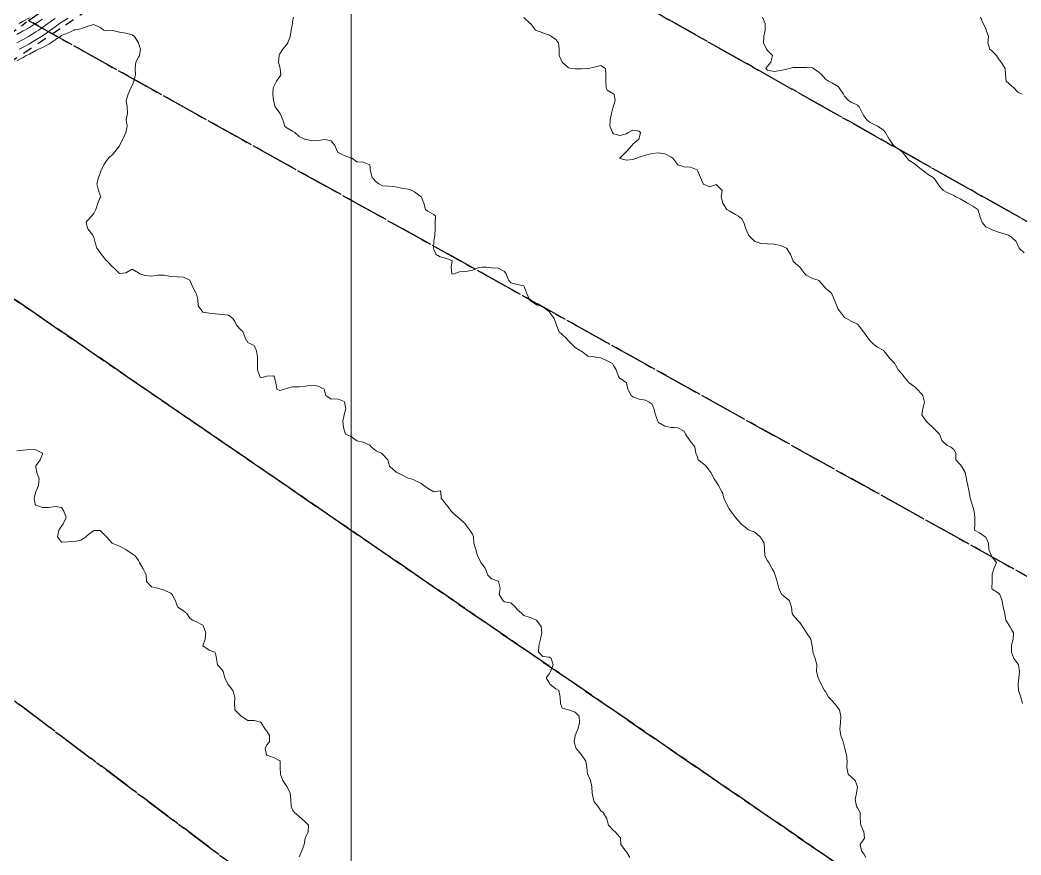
# Model space of a CAD drawing. Header units: centimetres. Extents: x 0 to 642158, y -847 to 649707.
# Drawn here: x 617041 to 617119, y 619910.4 to 619975.5 of the extents above; entities that cross this region are included whole.
import ezdxf

# ---------------------------------------------------------------- set-up
doc = ezdxf.new("R2010")
doc.units = ezdxf.units.CM
doc.header["$MEASUREMENT"] = 0
doc.linetypes.add('CENTERX2', pattern=[4, 2.5, -0.5, 0.5, -0.5])
doc.linetypes.add('JIS_02_0.7', pattern=[1.35, 0.75, -0.6])
for name, color, linetype, lineweight in [('MEV_grille', 254, 'Continuous', 9), ('WAL_parcellaire agricole', 7, 'JIS_02_0.7', 25), ('WAL_topographie 0.5', 253, 'Continuous', 20)]:
    doc.layers.add(name, color=color, linetype=linetype, lineweight=lineweight)
doc.layers.add('SPW_parcellaire cadastral', color=7, linetype='CENTERX2', lineweight=25, true_color=0xff0542)

# ---------------------------------------------------------------- blocks, each defined once
blk = doc.blocks.new('*U112')
at = {"layer": 'MEV_grille', "transparency": 33554687}
blk.add_lwpolyline([(0, 1825.476), (0, -1825.476)], dxfattribs=at)
blk = doc.blocks.new('*U113')
at = {"layer": 'MEV_grille', "color": 0, "linetype": 'ByBlock', "lineweight": -2, "transparency": 16777216}
blk.add_blockref('*U112', (1700, 0), dxfattribs=at)

msp = doc.modelspace()

# ---------------------------------------------------------------- linework, layer by layer
at = {"layer": 'SPW_parcellaire cadastral'}
for points in [[(617191.277, 619919.349), (617064.107, 619991.017), (617100.868, 620011.591), (617136.772, 620029.417), (617157.162, 620038.021), (617182.87, 620047.922), (617193.969, 620051.391), (617216.719, 620054.876), (617253.519, 620052.33), (617298.278, 620045.474), (617191.277, 619919.349)], [(617266.433, 619878.332), (617249.315, 619859.829), (617205.808, 619884.061), (617041.671, 619975.482), (617064.107, 619991.017), (617191.277, 619919.349), (617222.545, 619902.287), (617266.433, 619878.332)], [(617025.718, 619963.961), (617041.671, 619975.482), (617205.808, 619884.061), (617195.376, 619872.702), (617181.172, 619857.234), (617025.718, 619963.961)], [(617006.218, 619948.302), (617025.718, 619963.961), (617181.172, 619857.234), (617171.104, 619846.935)], [(617063.567, 619833.635), (616969.525, 619923.259), (616973.862, 619925.235), (617006.218, 619948.302), (617145.212, 619843.733)], [(617145.212, 619843.733), (617006.218, 619948.302)]]:
    msp.add_lwpolyline(points, dxfattribs=at)
at = {"layer": 'WAL_parcellaire agricole'}
msp.add_lwpolyline([(616834.393, 619862.141), (616901.115, 619894.202), (616963.611, 619923.834), (616998.733, 619944.275), (617044.542, 619975.155), (617078.601, 619997.784), (617129.239, 620024.449), (617150.605, 620035.193), (617167.005, 620042.471), (617183.636, 620049.254), (617195.968, 620052.589), (617205.635, 620054.257), (617214.468, 620054.924), (617225.801, 620055.092), (617244.635, 620054.095), (617264.801, 620051.764), (617279.268, 620048.932), (617287.568, 620047.033), (617298.302, 620043.934), (617316.303, 620037.27), (617206.585, 619911.125), (617193.234, 619891.652), (617159.761, 619845.532), (616438.339, 619756.31)], dxfattribs=at)
at = {"layer": 'WAL_topographie 0.5'}
for points in [[(617040.75, 619973.754), (617041.25, 619974.022), (617041.681, 619974.25), (617041.75, 619974.289), (617042.25, 619974.602), (617042.474, 619974.75), (617042.75, 619974.941), (617043.182, 619975.25), (617043.25, 619975.298), (617043.75, 619975.651)], [(617040.75, 619974.389), (617041.25, 619974.676), (617041.388, 619974.75), (617041.75, 619974.954), (617042.225, 619975.25), (617042.25, 619975.266), (617042.75, 619975.604)], [(617040.934, 619975.25), (617041.25, 619975.432), (617041.75, 619975.705)], [(617040.943, 619973.25), (617041.25, 619973.409), (617041.75, 619973.68), (617041.863, 619973.75), (617042.25, 619973.975), (617042.691, 619974.25), (617042.75, 619974.288), (617043.25, 619974.63), (617043.397, 619974.75), (617043.75, 619975.008), (617044.091, 619975.25), (617044.25, 619975.356), (617044.75, 619975.662)], [(617062.313, 619975.75), (617062.25, 619975.393), (617062.229, 619975.25), (617062.144, 619974.75), (617062.064, 619974.25), (617061.864, 619973.75), (617061.75, 619973.558), (617061.483, 619973.25), (617061.25, 619972.882), (617061.187, 619972.75), (617061.144, 619972.25), (617061.25, 619971.861), (617061.288, 619971.75), (617061.317, 619971.25), (617061.25, 619971.117), (617061, 619970.75), (617060.75, 619970.292), (617060.738, 619970.25), (617060.708, 619969.75), (617060.75, 619969.25), (617060.75, 619969.25), (617060.88, 619968.75), (617061.25, 619968.274), (617061.27, 619968.25), (617061.472, 619967.75), (617061.636, 619967.25), (617061.75, 619967.154), (617062.25, 619966.875), (617062.429, 619966.75), (617062.75, 619966.45), (617063.179, 619966.25), (617063.25, 619966.233), (617063.75, 619966.122), (617064.25, 619966.133), (617064.75, 619966.212), (617065.25, 619966.102), (617065.547, 619965.75), (617065.733, 619965.25), (617065.75, 619965.219), (617066.25, 619964.957), (617066.75, 619964.783), (617066.857, 619964.75), (617067.25, 619964.475), (617067.75, 619964.459), (617068.25, 619964.25), (617068.25, 619964.25), (617068.306, 619963.75), (617068.45, 619963.25), (617068.75, 619962.924), (617068.961, 619962.75), (617069.25, 619962.609), (617069.75, 619962.583), (617070.25, 619962.526), (617070.75, 619962.431), (617071.25, 619962.35), (617071.558, 619962.25), (617071.75, 619962.136), (617072.25, 619961.75), (617072.25, 619961.75), (617072.467, 619961.25), (617072.607, 619960.75), (617072.75, 619960.625), (617073.25, 619960.369), (617073.375, 619960.25), (617073.361, 619959.75), (617073.345, 619959.25), (617073.327, 619958.75), (617073.25, 619958.25), (617073.25, 619958.25), (617073.217, 619957.75), (617073.25, 619957.635), (617073.435, 619957.25), (617073.75, 619957.061), (617074.25, 619956.95), (617074.678, 619956.75), (617074.601, 619956.25), (617074.643, 619955.75), (617074.75, 619955.719), (617074.822, 619955.75), (617075.25, 619955.9), (617075.75, 619955.917), (617076.25, 619956.033), (617076.75, 619956.243), (617077, 619956.25), (617077.25, 619956.255), (617077.333, 619956.25), (617077.75, 619956.198), (617078.25, 619956.194), (617078.75, 619955.925), (617078.871, 619955.75), (617079.054, 619955.25), (617079.25, 619955.038), (617079.75, 619954.911), (617080.25, 619954.796), (617080.286, 619954.75), (617080.457, 619954.25), (617080.7, 619953.75), (617080.75, 619953.676), (617081.25, 619953.315), (617081.536, 619953.25), (617081.75, 619953.178), (617082.25, 619952.778), (617082.269, 619952.75), (617082.625, 619952.25), (617082.75, 619951.887), (617082.797, 619951.75), (617082.974, 619951.25), (617083.25, 619951.008), (617083.533, 619950.75), (617083.75, 619950.509), (617084, 619950.25), (617084.25, 619949.991), (617084.683, 619949.75), (617084.75, 619949.702), (617085.25, 619949.336), (617085.75, 619949.263), (617085.875, 619949.25), (617086.25, 619949.202), (617086.75, 619948.954), (617087.173, 619948.75), (617087.25, 619948.607), (617087.458, 619948.25), (617087.635, 619947.75), (617087.75, 619947.613), (617088.25, 619947.25), (617088.25, 619947.25), (617088.35, 619946.75), (617088.618, 619946.25), (617088.75, 619946.141), (617089.25, 619945.964), (617089.75, 619945.896), (617090.019, 619945.75), (617090.25, 619945.583), (617090.38, 619945.25), (617090.516, 619944.75), (617090.687, 619944.25), (617090.75, 619944.163), (617091.25, 619943.861), (617091.75, 619943.762), (617092, 619943.75), (617092.25, 619943.727), (617092.75, 619943.472), (617092.855, 619943.25), (617093.194, 619942.75), (617093.25, 619942.683), (617093.592, 619942.25), (617093.667, 619941.75), (617093.75, 619941.528), (617093.846, 619941.25), (617094.25, 619940.922), (617094.454, 619940.75), (617094.75, 619940.369), (617094.828, 619940.25), (617095.096, 619939.75), (617095.25, 619939.515), (617095.423, 619939.25), (617095.682, 619938.75), (617095.75, 619938.613), (617095.848, 619938.25), (617096.066, 619937.75), (617096.25, 619937.432), (617096.393, 619937.25), (617096.75, 619936.75), (617096.75, 619936.75), (617097.203, 619936.25), (617097.25, 619936.206), (617097.75, 619935.787), (617097.841, 619935.75), (617098.25, 619935.6), (617098.67, 619935.25), (617098.75, 619935.125), (617098.981, 619934.75), (617099, 619934.25), (617099.044, 619933.75), (617099.25, 619933.361), (617099.333, 619933.25), (617099.594, 619932.75), (617099.75, 619932.472), (617099.837, 619932.25), (617099.989, 619931.75), (617100.136, 619931.25), (617100.25, 619930.938), (617100.357, 619930.75), (617100.75, 619930.426), (617100.95, 619930.25), (617101.12, 619929.75), (617101.167, 619929.25), (617101.25, 619929.139), (617101.583, 619928.75), (617101.75, 619928.566), (617101.964, 619928.25), (617102.25, 619927.806), (617102.29, 619927.75), (617102.625, 619927.25), (617102.726, 619926.75), (617102.75, 619926.583), (617102.783, 619926.25), (617102.967, 619925.75), (617103.092, 619925.25), (617103.058, 619924.75), (617103.191, 619924.25), (617103.25, 619924.139), (617103.434, 619923.75), (617103.694, 619923.25), (617103.75, 619923.173), (617104, 619922.75), (617104.25, 619922.488), (617104.45, 619922.25), (617104.75, 619921.893), (617104.838, 619921.75), (617104.944, 619921.25), (617104.927, 619920.75), (617104.881, 619920.25), (617104.961, 619919.75), (617105.139, 619919.25), (617105.25, 619918.85), (617105.269, 619918.75), (617105.393, 619918.25), (617105.437, 619917.75), (617105.417, 619917.25), (617105.525, 619916.75), (617105.75, 619916.525), (617106.073, 619916.25), (617106.25, 619915.75), (617106.25, 619915.75), (617106.25, 619915.75), (617106.173, 619915.25), (617106.068, 619914.75), (617106.175, 619914.25), (617106.25, 619914.114), (617106.461, 619913.75), (617106.467, 619913.25), (617106.5, 619912.75), (617106.75, 619912.25), (617106.75, 619912.25), (617106.796, 619911.75), (617106.75, 619911.673), (617106.46, 619911.25), (617106.568, 619910.75), (617106.75, 619910.528), (617106.893, 619910.25)], [(617080.25, 619975.721), (617080.75, 619975.269), (617080.77, 619975.25), (617081.179, 619974.75), (617081.25, 619974.702), (617081.75, 619974.538), (617082.25, 619974.346), (617082.417, 619974.25), (617082.75, 619974.023), (617082.964, 619973.75), (617083, 619973.25), (617083, 619972.75), (617083.25, 619972.25), (617083.25, 619972.25), (617083.75, 619971.808), (617083.964, 619971.75), (617084.25, 619971.717), (617084.75, 619971.719), (617085.25, 619971.74), (617085.288, 619971.75), (617085.75, 619971.863), (617086.25, 619971.98), (617086.619, 619971.75), (617086.637, 619971.25), (617086.659, 619970.75), (617086.683, 619970.25), (617086.75, 619970.068), (617087.25, 619969.783), (617087.292, 619969.75), (617087.379, 619969.25), (617087.25, 619968.841), (617087.212, 619968.75), (617087.088, 619968.25), (617086.977, 619967.75), (617086.952, 619967.25), (617087.167, 619966.75), (617087.25, 619966.659), (617087.75, 619966.531), (617088.25, 619966.661), (617088.375, 619966.75), (617088.75, 619966.947), (617089.25, 619966.859), (617089.35, 619966.75), (617089.25, 619966.313), (617089.227, 619966.25), (617088.75, 619965.861), (617088.667, 619965.75), (617088.25, 619965.266), (617088.236, 619965.25), (617087.75, 619964.764), (617087.737, 619964.75), (617087.75, 619964.726), (617088.25, 619964.614), (617088.75, 619964.655), (617089.05, 619964.75), (617089.25, 619964.837), (617089.75, 619965.006), (617090.25, 619965.121), (617090.75, 619965.175), (617091.25, 619965.089), (617091.75, 619964.833), (617091.865, 619964.75), (617092.25, 619964.25), (617092.25, 619964.25), (617092.75, 619964.076), (617093.25, 619964.046), (617093.75, 619963.844), (617093.81, 619963.75), (617094.024, 619963.25), (617094.236, 619962.75), (617094.25, 619962.731), (617094.75, 619962.513), (617095.25, 619962.705), (617095.705, 619962.25), (617095.635, 619961.75), (617095.75, 619961.25), (617095.75, 619961.25), (617096.075, 619960.75), (617096.25, 619960.641), (617096.75, 619960.379), (617096.972, 619960.25), (617097.25, 619960.032), (617097.398, 619959.75), (617097.56, 619959.25), (617097.75, 619958.779), (617097.77, 619958.75), (617098.25, 619958.27), (617098.283, 619958.25), (617098.75, 619958.104), (617099.25, 619958.079), (617099.75, 619958.066), (617100.25, 619957.957), (617100.722, 619957.75), (617100.75, 619957.719), (617101.028, 619957.25), (617101.234, 619956.75), (617101.25, 619956.714), (617101.75, 619956.25), (617101.75, 619956.25), (617102.146, 619955.75), (617102.25, 619955.631), (617102.75, 619955.388), (617103.194, 619955.25), (617103.25, 619955.229), (617103.646, 619954.75), (617103.75, 619954.63), (617104.202, 619954.25), (617104.25, 619954.194), (617104.428, 619953.75), (617104.634, 619953.25), (617104.75, 619953), (617104.929, 619952.75), (617105.25, 619952.341), (617105.393, 619952.25), (617105.75, 619952.05), (617106.25, 619951.815), (617106.338, 619951.75), (617106.7, 619951.25), (617106.75, 619951.202), (617107.067, 619950.75), (617107.25, 619950.53), (617107.5, 619950.25), (617107.75, 619950.056), (617108.25, 619949.78), (617108.294, 619949.75), (617108.702, 619949.25), (617108.75, 619949.156), (617109.156, 619948.75), (617109.25, 619948.6), (617109.425, 619948.25), (617109.75, 619947.889), (617109.864, 619947.75), (617110.25, 619947.278), (617110.276, 619947.25), (617110.75, 619946.904), (617110.91, 619946.75), (617111.25, 619946.381), (617111.347, 619946.25), (617111.469, 619945.75), (617111.33, 619945.25), (617111.273, 619944.75), (617111.591, 619944.25), (617111.75, 619944.098), (617112.113, 619943.75), (617112.25, 619943.635), (617112.65, 619943.25), (617112.75, 619942.972), (617112.83, 619942.75), (617113.25, 619942.361), (617113.5, 619942.25), (617113.75, 619942.036), (617113.91, 619941.75), (617113.917, 619941.25), (617114.25, 619940.886), (617114.365, 619940.75), (617114.65, 619940.25), (617114.735, 619939.75), (617114.75, 619939.694), (617114.839, 619939.25), (617114.941, 619938.75), (617115.04, 619938.25), (617115.192, 619937.75), (617115.25, 619937.583), (617115.341, 619937.25), (617115.406, 619936.75), (617115.381, 619936.25), (617115.361, 619935.75), (617115.75, 619935.556), (617116.208, 619935.25), (617116.25, 619935.214), (617116.447, 619934.75), (617116.472, 619934.25), (617116.702, 619933.75), (617116.75, 619933.667), (617117.083, 619933.25), (617116.869, 619932.75), (617116.75, 619932.333), (617116.732, 619932.25), (617116.733, 619931.75), (617116.728, 619931.25), (617116.75, 619931.167), (617117.25, 619930.841), (617117.33, 619930.75), (617117.524, 619930.25), (617117.611, 619929.75), (617117.722, 619929.25), (617117.75, 619929.05), (617117.81, 619928.75), (617118.109, 619928.25), (617118.25, 619928.025), (617118.403, 619927.75), (617118.389, 619927.25), (617118.25, 619926.796), (617118.238, 619926.75), (617118.25, 619926.251), (617118.25, 619926.25), (617118.426, 619925.75), (617118.75, 619925.327), (617118.798, 619925.25), (617118.88, 619924.75), (617118.82, 619924.25), (617118.777, 619923.75), (617118.805, 619923.25), (617118.974, 619922.75), (617119.104, 619922.25)], [(617098.858, 619975.75), (617099.055, 619975.25), (617099.064, 619974.75), (617098.969, 619974.25), (617098.931, 619973.75), (617099.172, 619973.25), (617099.25, 619973.15), (617099.625, 619972.75), (617099.49, 619972.25), (617099.25, 619971.942), (617099.121, 619971.75), (617099.25, 619971.611), (617099.75, 619971.519), (617100.25, 619971.59), (617100.75, 619971.708), (617100.929, 619971.75), (617101.25, 619971.826), (617101.75, 619971.832), (617102.25, 619971.824), (617102.75, 619971.79), (617102.837, 619971.75), (617103.25, 619971.453), (617103.474, 619971.25), (617103.75, 619970.917), (617103.985, 619970.75), (617104.25, 619970.621), (617104.75, 619970.341), (617104.833, 619970.25), (617105.171, 619969.75), (617105.25, 619969.583), (617105.554, 619969.25), (617105.75, 619969.121), (617106.25, 619968.895), (617106.375, 619968.75), (617106.631, 619968.25), (617106.75, 619968.065), (617106.98, 619967.75), (617107.25, 619967.533), (617107.75, 619967.272), (617107.813, 619967.25), (617108.25, 619966.958), (617108.442, 619966.75), (617108.733, 619966.25), (617108.75, 619966.225), (617109.056, 619965.75), (617109.25, 619965.604), (617109.733, 619965.25), (617109.75, 619965.233), (617110.118, 619964.75), (617110.25, 619964.615), (617110.75, 619964.297), (617110.804, 619964.25), (617111.25, 619963.882), (617111.411, 619963.75), (617111.75, 619963.493), (617112.159, 619963.25), (617112.25, 619963.145), (617112.518, 619962.75), (617112.75, 619962.44), (617112.95, 619962.25), (617113.25, 619962.079), (617113.75, 619961.84), (617113.909, 619961.75), (617114.25, 619961.58), (617114.75, 619961.292), (617114.827, 619961.25), (617115.25, 619961.016), (617115.618, 619960.75), (617115.75, 619960.375), (617115.783, 619960.25), (617115.962, 619959.75), (617116.25, 619959.398), (617116.583, 619959.25), (617116.75, 619959.163), (617117.25, 619958.986), (617117.75, 619958.846), (617118.013, 619958.75), (617118.25, 619958.589), (617118.615, 619958.25), (617118.75, 619957.981), (617118.854, 619957.75), (617119.25, 619957.379)], [(617115.841, 619975.75), (617116.054, 619975.25), (617116.25, 619974.875), (617116.287, 619974.75), (617116.446, 619974.25), (617116.408, 619973.75), (617116.562, 619973.25), (617116.75, 619973.089), (617117.077, 619972.75), (617117.25, 619972.512), (617117.446, 619972.25), (617117.75, 619971.75), (617117.75, 619971.75), (617117.786, 619971.25), (617117.825, 619970.75), (617118.25, 619970.396), (617118.425, 619970.25), (617118.75, 619969.908), (617119.083, 619969.75)], [(617040.75, 619972.349), (617041.25, 619972.614), (617041.48, 619972.75), (617041.75, 619972.878), (617042.25, 619973.144), (617042.439, 619973.25), (617042.75, 619973.389), (617043.25, 619973.652), (617043.399, 619973.75), (617043.75, 619973.975), (617044.136, 619974.25), (617044.25, 619974.319), (617044.75, 619974.531), (617045.235, 619974.75), (617045.25, 619974.755), (617045.75, 619974.833), (617046.25, 619975.014), (617046.75, 619975.167), (617047.25, 619974.958), (617047.528, 619974.75), (617047.75, 619974.691), (617048.25, 619974.706), (617048.75, 619974.575), (617049.25, 619974.5), (617049.75, 619974.368), (617049.917, 619974.25), (617050.238, 619973.75), (617050.25, 619973.719), (617050.4, 619973.25), (617050.313, 619972.75), (617050.25, 619972.625), (617050.041, 619972.25), (617049.975, 619971.75), (617049.995, 619971.25), (617049.882, 619970.75), (617049.75, 619970.432), (617049.645, 619970.25), (617049.426, 619969.75), (617049.288, 619969.25), (617049.361, 619968.75), (617049.393, 619968.25), (617049.283, 619967.75), (617049.364, 619967.25), (617049.25, 619966.75), (617049.25, 619966.75), (617049.021, 619966.25), (617048.766, 619965.75), (617048.75, 619965.727), (617048.408, 619965.25), (617048.25, 619965.083), (617047.898, 619964.75), (617047.75, 619964.555), (617047.548, 619964.25), (617047.298, 619963.75), (617047.25, 619963.583), (617047.122, 619963.25), (617046.982, 619962.75), (617047.12, 619962.25), (617047.25, 619961.875), (617047.296, 619961.75), (617047.25, 619961.687), (617047.066, 619961.25), (617046.904, 619960.75), (617046.75, 619960.454), (617046.588, 619960.25), (617046.25, 619959.867), (617046.155, 619959.75), (617046.25, 619959.4), (617046.298, 619959.25), (617046.69, 619958.75), (617046.75, 619958.583), (617046.847, 619958.25), (617046.993, 619957.75), (617047.25, 619957.404), (617047.364, 619957.25), (617047.75, 619956.768), (617047.769, 619956.75), (617048.25, 619956.269), (617048.276, 619956.25), (617048.75, 619955.776), (617049.25, 619955.809), (617049.75, 619956.107), (617050.25, 619955.825), (617050.357, 619955.75), (617050.75, 619955.619), (617051.25, 619955.569), (617051.75, 619955.641), (617052.25, 619955.637), (617052.75, 619955.526), (617053.25, 619955.5), (617053.75, 619955.477), (617054.25, 619955.25), (617054.25, 619955.25), (617054.446, 619954.75), (617054.719, 619954.25), (617054.75, 619954.166), (617054.863, 619953.75), (617054.88, 619953.25), (617055.25, 619952.75), (617055.25, 619952.75), (617055.75, 619952.675), (617056.25, 619952.615), (617056.75, 619952.566), (617057.25, 619952.528), (617057.591, 619952.25), (617057.75, 619952.016), (617057.888, 619951.75), (617058.25, 619951.361), (617058.357, 619951.25), (617058.543, 619950.75), (617058.75, 619950.397), (617059.028, 619950.25), (617059.25, 619950.15), (617059.44, 619949.75), (617059.517, 619949.25), (617059.515, 619948.75), (617059.515, 619948.25), (617059.681, 619947.75), (617059.75, 619947.641), (617060.167, 619947.75), (617060.25, 619947.763), (617060.75, 619947.795), (617060.81, 619947.75), (617060.941, 619947.25), (617061.023, 619946.75), (617061.25, 619946.648), (617061.607, 619946.75), (617061.75, 619946.799), (617062.25, 619946.943), (617062.75, 619946.934), (617063.25, 619946.995), (617063.75, 619947.057), (617064.25, 619946.987), (617064.702, 619946.75), (617064.75, 619946.55), (617064.844, 619946.25), (617065.25, 619945.967), (617065.75, 619946), (617066.25, 619945.787), (617066.286, 619945.75), (617066.397, 619945.25), (617066.25, 619944.75), (617066.25, 619944.75), (617066.167, 619944.25), (617066.204, 619943.75), (617066.25, 619943.583), (617066.361, 619943.25), (617066.75, 619943.075), (617067.214, 619942.75), (617067.25, 619942.733), (617067.75, 619942.625), (617068.25, 619942.381), (617068.37, 619942.25), (617068.75, 619941.953), (617069.183, 619941.75), (617069.25, 619941.687), (617069.662, 619941.25), (617069.75, 619940.95), (617069.792, 619940.75), (617070.25, 619940.327), (617070.361, 619940.25), (617070.75, 619940.075), (617071.25, 619939.825), (617071.481, 619939.75), (617071.75, 619939.66), (617072.25, 619939.41), (617072.461, 619939.25), (617072.75, 619939.021), (617073.25, 619938.75), (617073.75, 619938.821), (617073.796, 619938.75), (617073.822, 619938.25), (617074.2, 619937.75), (617074.25, 619937.714), (617074.592, 619937.25), (617074.75, 619937.073), (617075.143, 619936.75), (617075.25, 619936.679), (617075.7, 619936.25), (617075.75, 619936.183), (617076.045, 619935.75), (617076.25, 619935.45), (617076.333, 619935.25), (617076.367, 619934.75), (617076.513, 619934.25), (617076.645, 619933.75), (617076.75, 619933.583), (617076.898, 619933.25), (617077.25, 619932.798), (617077.283, 619932.75), (617077.454, 619932.25), (617077.75, 619931.967), (617078.25, 619931.795), (617078.294, 619931.75), (617078.411, 619931.25), (617078.333, 619930.75), (617078.645, 619930.25), (617078.75, 619930.163), (617079.25, 619930.1), (617079.618, 619929.75), (617079.75, 619929.571), (617080.096, 619929.25), (617080.25, 619929.107), (617080.75, 619928.96), (617081.25, 619928.75), (617081.25, 619928.75), (617081.598, 619928.25), (617081.673, 619927.75), (617081.568, 619927.25), (617081.417, 619926.75), (617081.411, 619926.25), (617081.75, 619925.911), (617082.25, 619925.859), (617082.382, 619925.75), (617082.536, 619925.25), (617082.344, 619924.75), (617082.25, 619924.583), (617082, 619924.25), (617082.25, 619923.821), (617082.288, 619923.75), (617082.75, 619923.397), (617082.977, 619923.25), (617083.091, 619922.75), (617083.107, 619922.25), (617083.25, 619921.887), (617083.75, 619921.75), (617083.75, 619921.75), (617084.25, 619921.583), (617084.583, 619921.25), (617084.603, 619920.75), (617084.475, 619920.25), (617084.25, 619919.75), (617084.25, 619919.75), (617084.19, 619919.25), (617084.25, 619918.972), (617084.341, 619918.75), (617084.75, 619918.25), (617084.75, 619918.25), (617085.09, 619917.75), (617085.167, 619917.25), (617085.222, 619916.75), (617085.25, 619916.704), (617085.458, 619916.25), (617085.556, 619915.75), (617085.587, 619915.25), (617085.684, 619914.75), (617085.75, 619914.571), (617086.015, 619914.25), (617086.25, 619913.886), (617086.438, 619913.75), (617086.714, 619913.25), (617086.75, 619913.15), (617086.868, 619912.75), (617087.25, 619912.344), (617087.365, 619912.25), (617087.75, 619911.833), (617087.787, 619911.75), (617087.813, 619911.25), (617088.187, 619910.75), (617088.25, 619910.694), (617088.516, 619910.25)], [(617040.75, 619941.94), (617041.25, 619941.988), (617041.75, 619942.055), (617042.25, 619942.029), (617042.75, 619941.774), (617042.763, 619941.75), (617042.75, 619941.687), (617042.575, 619941.25), (617042.25, 619940.786), (617042.235, 619940.75), (617042.25, 619940.667), (617042.321, 619940.25), (617042.5, 619939.75), (617042.452, 619939.25), (617042.25, 619938.75), (617042.25, 619938.75), (617042.107, 619938.25), (617042.191, 619937.75), (617042.25, 619937.7), (617042.75, 619937.526), (617043.25, 619937.528), (617043.75, 619937.593), (617044.25, 619937.516), (617044.432, 619937.25), (617044.615, 619936.75), (617044.373, 619936.25), (617044.25, 619936.079), (617044.036, 619935.75), (617043.934, 619935.25), (617044.25, 619934.821), (617044.75, 619934.854), (617045.25, 619934.888), (617045.75, 619934.981), (617046.162, 619935.25), (617046.25, 619935.332), (617046.75, 619935.721), (617047.25, 619935.727), (617047.75, 619935.25), (617047.75, 619935.25), (617048.183, 619934.75), (617048.25, 619934.71), (617048.75, 619934.519), (617049.25, 619934.25), (617049.25, 619934.25), (617049.75, 619933.927), (617049.981, 619933.75), (617050.25, 619933.4), (617050.313, 619933.25), (617050.614, 619932.75), (617050.75, 619932.429), (617050.826, 619932.25), (617050.875, 619931.75), (617051.25, 619931.333), (617051.75, 619931.25), (617051.75, 619931.25), (617052.25, 619931.083), (617052.75, 619930.854), (617052.875, 619930.75), (617053.115, 619930.25), (617053.25, 619929.861), (617053.306, 619929.75), (617053.75, 619929.474), (617054, 619929.25), (617054.25, 619928.908), (617054.45, 619928.75), (617054.75, 619928.605), (617055.25, 619928.346), (617055.314, 619928.25), (617055.481, 619927.75), (617055.426, 619927.25), (617055.25, 619926.75), (617055.75, 619926.417), (617056.2, 619926.25), (617056.25, 619926.15), (617056.327, 619925.75), (617056.408, 619925.25), (617056.75, 619924.868), (617056.824, 619924.75), (617056.979, 619924.25), (617057.191, 619923.75), (617057.25, 619923.706), (617057.578, 619923.25), (617057.75, 619922.75), (617057.75, 619922.75), (617057.75, 619922.75), (617057.71, 619922.25), (617057.75, 619921.75), (617057.75, 619921.75), (617058.25, 619921.25), (617058.25, 619921.25), (617058.75, 619920.923), (617059.25, 619920.934), (617059.75, 619920.779), (617059.786, 619920.75), (617060.107, 619920.25), (617060.25, 619920.083), (617060.45, 619919.75), (617060.45, 619919.25), (617060.25, 619919.028), (617060.118, 619918.75), (617060.219, 619918.25), (617060.25, 619918.224), (617060.75, 619918.046), (617061.25, 619917.788), (617061.276, 619917.75), (617061.272, 619917.25), (617061.304, 619916.75), (617061.482, 619916.25), (617061.75, 619915.855), (617061.83, 619915.75), (617062.059, 619915.25), (617062.098, 619914.75), (617062.147, 619914.25), (617062.25, 619913.964), (617062.386, 619913.75), (617062.75, 619913.43), (617062.975, 619913.25), (617063.25, 619913), (617063.489, 619912.75), (617063.462, 619912.25), (617063.25, 619911.792), (617063.232, 619911.75), (617063.141, 619911.25), (617062.961, 619910.75), (617062.75, 619910.306)]]:
    msp.add_lwpolyline(points, dxfattribs=at)

# ---------------------------------------------------------------- block references
at = {"layer": 'MEV_grille', "transparency": 33554687}
msp.add_blockref('*U113', (615366.814, 620593.644), dxfattribs=at)

doc.saveas('drawing.dxf')
